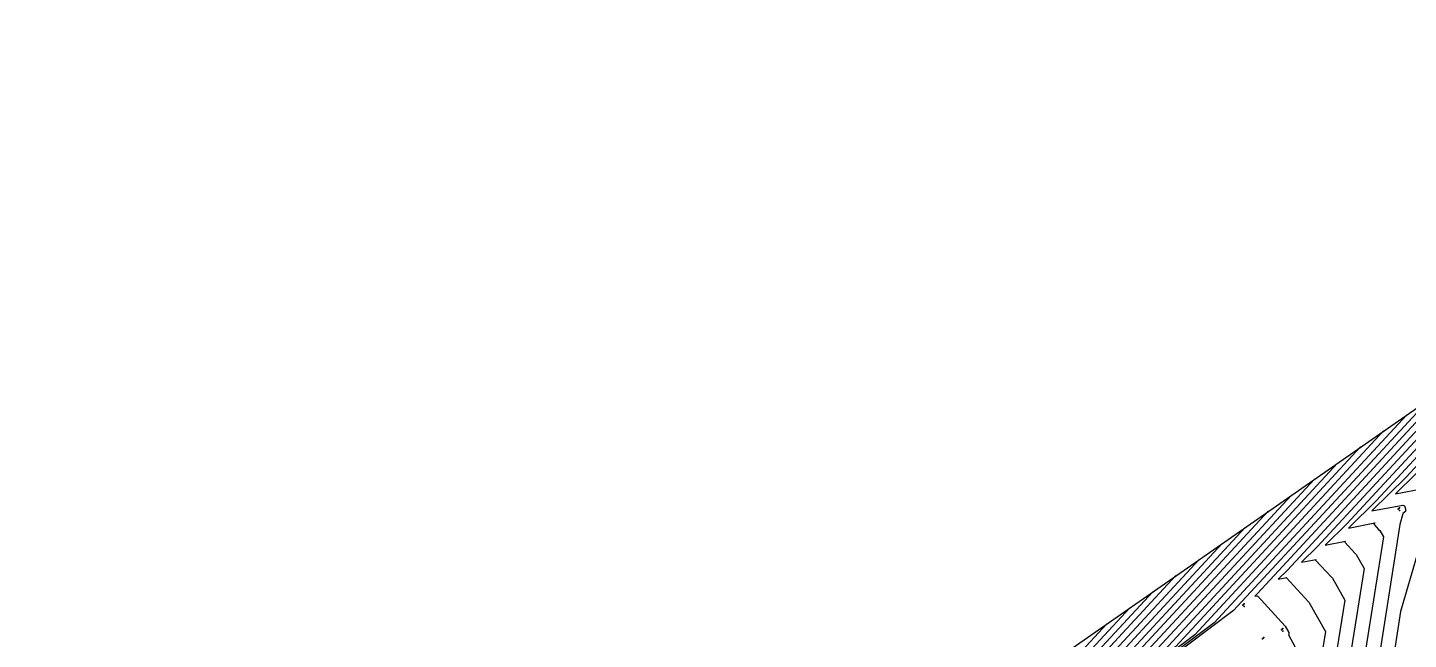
# Model space of a CAD drawing. Header units: metres. Extents: x 419582 to 423558, y 4805372 to 4807539.
# Drawn here: x 421937 to 422143.2, y 4806758.4 to 4806849.7 of the extents above; entities that cross this region are included whole.
import ezdxf

# ---------------------------------------------------------------- set-up
doc = ezdxf.new("R2010")
doc.units = ezdxf.units.M
for name, color, linetype in [('C-TINN', 4, 'Continuous'), ('C-TINN-BNDY', 110, 'Continuous'), ('C-TOPO-MAJR', 9, 'Continuous'), ('C-TOPO-MINR', 8, 'Continuous')]:
    doc.layers.add(name, color=color, linetype=linetype)

msp = doc.modelspace()

# ---------------------------------------------------------------- linework, layer by layer
at = {"layer": 'C-TINN', "color": 4, "linetype": 'Continuous', "lineweight": -3}
for p in [(422141.67, 4806777.87, 1772.16), (422141.77, 4806777.97, 1772.16), (422141.87, 4806778.07, 1772.16), (422141.87, 4806777.67, 1772.16), (422118.47, 4806763.5, 1777.45), (422118.57, 4806763.6, 1777.45), (422118.67, 4806763.7, 1777.45), (422118.67, 4806763.3, 1777.45), (422124.22, 4806759.85, 1777.1), (422124.32, 4806759.95, 1777.1), (422124.42, 4806760.05, 1777.1), (422124.42, 4806759.65, 1777.1), (422121.38, 4806758.5, 1777.75), (422121.48, 4806758.6, 1777.75), (422121.58, 4806758.7, 1777.75)]:
    msp.add_point(p, dxfattribs=at)
at = {"layer": 'C-TINN-BNDY', "color": 110, "linetype": 'Continuous', "lineweight": -3, "flags": 128}
msp.add_lwpolyline([(421193.45, 4806114.76), (421316.74, 4806181.07), (421324.23, 4806185.31), (421416.34, 4806233.29), (421455.96, 4806255.55), (421534.88, 4806300.35), (421936.98, 4806642.67), (421937.08, 4806642.77), (421937.18, 4806642.87), (421963.15, 4806666.69), (422251.15, 4806867.33), (422367.39, 4806957.21), (422449.57, 4807014.1), (422473.63, 4807031.8), (422600.66, 4807130.15), (422687.35, 4807196.06), (422733.46, 4807229.97)], dxfattribs=at)
at = {"layer": 'C-TOPO-MAJR', "color": 9, "linetype": 'Continuous', "lineweight": -3, "flags": 128}
for points, elevation in [([(422156.72, 4806801.55), (422129.54, 4806772.21), (422127.24, 4806769.94), (422129.41, 4806770.36), (422129.37, 4806770.31), (422129.32, 4806770.26), (422131.75, 4806767.63), (422131.84, 4806767.54), (422133.67, 4806764.28), (422132.51, 4806756.85)], 1775), ([(422139.49, 4806789.54), (422111.29, 4806759.1), (422084.26, 4806738.84)], 1780), ([(422122.26, 4806777.54), (422096.81, 4806750.07), (422072.43, 4806731.79), (422074.6, 4806730.97), (422074.53, 4806730.91), (422074.47, 4806730.85), (422078.49, 4806729.45), (422078.59, 4806729.35), (422082.33, 4806721.09), (422079.9, 4806711.04), (422080.49, 4806710.48), (422080.75, 4806707.19), (422080.72, 4806707.16), (422080.7, 4806707.14), (422080.7, 4806706.83), (422079.82, 4806704.16), (422078.05, 4806692.71), (422077.88, 4806684.21), (422077.88, 4806683.98), (422077.97, 4806683.89), (422076.41, 4806679.11), (422076.76, 4806677.25), (422070.33, 4806666.6)], 1785), ([(422105.03, 4806765.53), (422082.34, 4806741.04)], 1790)]:
    msp.add_lwpolyline(points, dxfattribs=dict(at, elevation=elevation))
at = {"layer": 'C-TOPO-MINR', "color": 8, "linetype": 'Continuous', "lineweight": -3, "flags": 128}
for points, elevation in [([(422167.06, 4806808.75), (422142.86, 4806782.62), (422137.74, 4806777.59), (422142.36, 4806778.46), (422142.35, 4806778.46), (422142.35, 4806778.46), (422142.62, 4806778.37), (422142.75, 4806777.89), (422142.75, 4806777.5), (422142.36, 4806777.19), (422142.36, 4806777.19), (422142.36, 4806777.18), (422141.89, 4806775.59), (422138.95, 4806756.79)], 1772), ([(422163.62, 4806806.35), (422138.42, 4806779.15), (422134.24, 4806775.04), (422138.19, 4806775.79), (422138.1, 4806775.7), (422138.02, 4806775.62), (422138.74, 4806774.84), (422138.9, 4806774.67), (422139.45, 4806773.71), (422136.8, 4806756.81), (422136.74, 4806756.75), (422136.68, 4806756.69), (422136.68, 4806756.53), (422136.8, 4806756.41), (422134.28, 4806751.39), (422129.49, 4806736.57), (422129.65, 4806729.87), (422129.63, 4806729.85), (422129.61, 4806729.83), (422129.61, 4806729.52), (422129.65, 4806729.47), (422125.23, 4806719.85), (422124.94, 4806716.49), (422126.65, 4806713.86)], 1773), ([(422160.17, 4806803.95), (422133.98, 4806775.68), (422130.74, 4806772.49), (422133.8, 4806773.07), (422133.74, 4806773.01), (422133.67, 4806772.94), (422135.24, 4806771.23), (422135.37, 4806771.11), (422136.56, 4806769), (422134.66, 4806756.83)], 1774), ([(422153.28, 4806799.15), (422125.11, 4806768.73), (422123.74, 4806767.39), (422125.03, 4806767.64), (422125, 4806767.61), (422124.97, 4806767.58), (422128.26, 4806764.02), (422128.31, 4806763.97), (422130.79, 4806759.57), (422130.36, 4806756.87)], 1776), ([(422149.83, 4806796.74), (422120.67, 4806765.26), (422120.24, 4806764.85), (422120.64, 4806764.92), (422120.64, 4806764.91), (422120.63, 4806764.91), (422124.77, 4806760.41), (422124.77, 4806760.41), (422125.31, 4806759.45), (422125.31, 4806759.13), (422125.29, 4806759.11), (422125.27, 4806759.09), (422126.26, 4806757.27)], 1777), ([(422146.39, 4806794.34), (422117.08, 4806762.71), (422106.75, 4806754.97), (422106.69, 4806754.9), (422106.63, 4806754.84), (422111.79, 4806746.51), (422111.79, 4806746.48), (422091.17, 4806734.92), (422091.14, 4806734.89), (422091.1, 4806734.86), (422096.02, 4806724), (422095.52, 4806721.93), (422095.64, 4806721.81), (422096.12, 4806715.73), (422096.24, 4806715.61), (422099.13, 4806705.18), (422099.13, 4806704.98), (422099.23, 4806704.88), (422093.59, 4806689.98), (422093.59, 4806689.64), (422094.13, 4806688.81)], 1778), ([(422142.94, 4806791.94), (422114.18, 4806760.9), (422086.63, 4806740.25)], 1779), ([(422136.05, 4806787.14), (422108.39, 4806757.29), (422081.9, 4806737.43), (422082.64, 4806737.15), (422082.55, 4806737.06), (422082.46, 4806736.97), (422083.84, 4806736.5), (422084, 4806736.33), (422090.15, 4806722.76), (422088.83, 4806717.26), (422089.15, 4806716.96), (422090.17, 4806704.06), (422090.08, 4806703.97), (422089.99, 4806703.88), (422089.99, 4806703.84), (422086.53, 4806693.34), (422085.85, 4806688.93), (422085.78, 4806685.65), (422085.78, 4806685.56), (422085.94, 4806685.41), (422085.34, 4806683.56), (422085.47, 4806682.85), (422083, 4806678.74)], 1781), ([(422147.3, 4806786.09), (422141.24, 4806780.14), (422145.39, 4806780.92)], 1771), ([(422132.6, 4806784.74), (422105.5, 4806755.48), (422079.53, 4806736.02), (422080.63, 4806735.6), (422080.55, 4806735.52), (422080.47, 4806735.44), (422082.5, 4806734.73), (422082.65, 4806734.58), (422088.2, 4806722.34), (422086.6, 4806715.71), (422086.98, 4806715.34), (422087.81, 4806704.84), (422087.74, 4806704.77), (422087.67, 4806704.69), (422087.67, 4806704.59), (422084.85, 4806696.05), (422083.9, 4806689.87), (422083.81, 4806685.29), (422083.81, 4806685.17), (422083.94, 4806685.03), (422083.1, 4806682.45), (422083.29, 4806681.45), (422079.83, 4806675.7)], 1782), ([(422129.15, 4806782.34), (422102.6, 4806753.68), (422077.16, 4806734.61), (422078.62, 4806734.06), (422078.54, 4806733.99), (422078.47, 4806733.91), (422081.16, 4806732.97), (422081.3, 4806732.84), (422086.24, 4806721.92), (422084.37, 4806714.15), (422084.82, 4806713.72), (422085.46, 4806705.62), (422085.4, 4806705.57), (422085.35, 4806705.51), (422085.35, 4806705.34), (422083.17, 4806698.75), (422081.95, 4806690.82), (422081.83, 4806684.93), (422081.83, 4806684.77), (422081.95, 4806684.65), (422080.87, 4806681.34), (422081.11, 4806680.05), (422076.66, 4806672.67)], 1783), ([(422125.71, 4806779.94), (422099.71, 4806751.87), (422074.8, 4806733.2), (422076.61, 4806732.52), (422076.54, 4806732.45), (422076.47, 4806732.38), (422079.82, 4806731.21), (422079.94, 4806731.09), (422084.28, 4806721.51), (422082.13, 4806712.6), (422082.65, 4806712.1), (422083.1, 4806706.41), (422083.06, 4806706.37), (422083.02, 4806706.33), (422083.02, 4806706.09), (422081.5, 4806701.45), (422080, 4806691.76), (422079.86, 4806684.57), (422079.86, 4806684.37), (422079.96, 4806684.27), (422078.64, 4806680.22), (422078.93, 4806678.65), (422073.5, 4806669.63)], 1784), ([(422118.82, 4806775.14), (422093.92, 4806748.26), (422070.06, 4806730.38), (422072.59, 4806729.43), (422072.53, 4806729.37), (422072.47, 4806729.32), (422077.15, 4806727.69), (422077.23, 4806727.6), (422080.37, 4806720.68), (422077.67, 4806709.49), (422078.32, 4806708.86), (422078.39, 4806707.97), (422078.39, 4806707.96), (422078.38, 4806707.96), (422078.38, 4806707.58), (422078.14, 4806706.86), (422076.1, 4806693.65), (422075.9, 4806683.84), (422075.9, 4806683.58), (422075.97, 4806683.51), (422074.18, 4806678), (422074.58, 4806675.85), (422067.17, 4806663.56)], 1786), ([(422145.39, 4806774.13), (422142.01, 4806762.6), (422141.09, 4806756.77), (422141, 4806756.68), (422140.91, 4806756.58), (422140.91, 4806756.55), (422141.09, 4806756.37), (422140.63, 4806755.45), (422139.75, 4806752.72), (422140.36, 4806727.93), (422140.28, 4806727.85), (422140.2, 4806727.77), (422140.2, 4806727.7), (422140.36, 4806727.53), (422139.33, 4806725.28), (422139.26, 4806724.5), (422139.66, 4806723.88)], 1771), ([(422115.37, 4806772.74), (422091.02, 4806746.45)], 1787), ([(422111.92, 4806770.34), (422088.13, 4806744.65)], 1788), ([(422108.48, 4806767.93), (422085.23, 4806742.84)], 1789), ([(422101.58, 4806763.13), (422079.44, 4806739.23)], 1791), ([(422098.14, 4806760.73), (422076.55, 4806737.42)], 1792)]:
    msp.add_lwpolyline(points, dxfattribs=dict(at, elevation=elevation))

doc.saveas('drawing.dxf')
